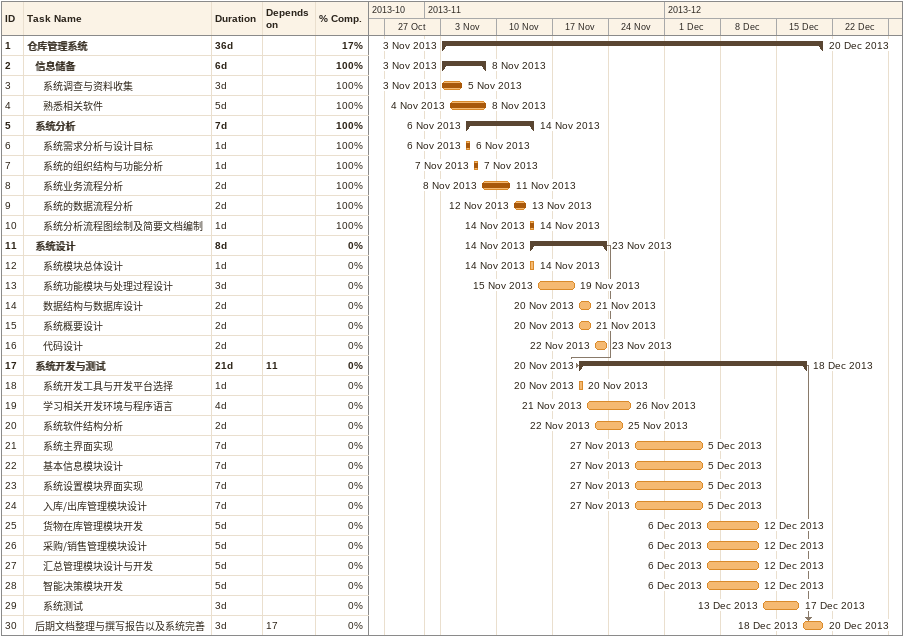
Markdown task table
| ID | Level | Task | Duration | Start | Finish | Predecessors | % complete |
|---|---|---|---|---|---|---|---|
| 1 | 1 | **仓库管理系统** | 36d | 2013-11-03 | 2013-12-20 |  | 17 |
| 2 | 2 | **信息储备** | 6d | 2013-11-03 | 2013-11-08 |  | 100 |
| 3 | 3 | 系统调查与资料收集 | 3d | 2013-11-03 | 2013-11-05 |  | 100 |
| 4 | 3 | 熟悉相关软件 | 5d | 2013-11-04 | 2013-11-08 |  | 100 |
| 5 | 2 | **系统分析** | 7d | 2013-11-06 | 2013-11-14 |  | 100 |
| 6 | 3 | 系统需求分析与设计目标 | 1d | 2013-11-06 | 2013-11-06 |  | 100 |
| 7 | 3 | 系统的组织结构与功能分析 | 1d | 2013-11-07 | 2013-11-07 |  | 100 |
| 8 | 3 | 系统业务流程分析 | 2d | 2013-11-08 | 2013-11-11 |  | 100 |
| 9 | 3 | 系统的数据流程分析 | 2d | 2013-11-12 | 2013-11-13 |  | 100 |
| 10 | 3 | 系统分析流程图绘制及简要文档编制 | 1d | 2013-11-14 | 2013-11-14 |  | 100 |
| 11 | 2 | **系统设计** | 8d | 2013-11-14 | 2013-11-23 |  | 0 |
| 12 | 3 | 系统模块总体设计 | 1d | 2013-11-14 | 2013-11-14 |  | 0 |
| 13 | 3 | 系统功能模块与处理过程设计 | 3d | 2013-11-15 | 2013-11-19 |  | 0 |
| 14 | 3 | 数据结构与数据库设计 | 2d | 2013-11-20 | 2013-11-21 |  | 0 |
| 15 | 3 | 系统概要设计 | 2d | 2013-11-20 | 2013-11-21 |  | 0 |
| 16 | 3 | 代码设计 | 2d | 2013-11-22 | 2013-11-23 |  | 0 |
| 17 | 2 | **系统开发与测试** | 21d | 2013-11-20 | 2013-12-18 | 11 | 0 |
| 18 | 3 | 系统开发工具与开发平台选择 | 1d | 2013-11-20 | 2013-11-20 |  | 0 |
| 19 | 3 | 学习相关开发环境与程序语言 | 4d | 2013-11-21 | 2013-11-26 |  | 0 |
| 20 | 3 | 系统软件结构分析 | 2d | 2013-11-22 | 2013-11-25 |  | 0 |
| 21 | 3 | 系统主界面实现 | 7d | 2013-11-27 | 2013-12-05 |  | 0 |
| 22 | 3 | 基本信息模块设计 | 7d | 2013-11-27 | 2013-12-05 |  | 0 |
| 23 | 3 | 系统设置模块界面实现 | 7d | 2013-11-27 | 2013-12-05 |  | 0 |
| 24 | 3 | 入库/出库管理模块设计 | 7d | 2013-11-27 | 2013-12-05 |  | 0 |
| 25 | 3 | 货物在库管理模块开发 | 5d | 2013-12-06 | 2013-12-12 |  | 0 |
| 26 | 3 | 采购/销售管理模块设计 | 5d | 2013-12-06 | 2013-12-12 |  | 0 |
| 27 | 3 | 汇总管理模块设计与开发 | 5d | 2013-12-06 | 2013-12-12 |  | 0 |
| 28 | 3 | 智能决策模块开发 | 5d | 2013-12-06 | 2013-12-12 |  | 0 |
| 29 | 3 | 系统测试 | 3d | 2013-12-13 | 2013-12-17 |  | 0 |
| 30 | 2 | 后期文档整理与撰写报告以及系统完善 | 3d | 2013-12-18 | 2013-12-20 | 17 | 0 |
